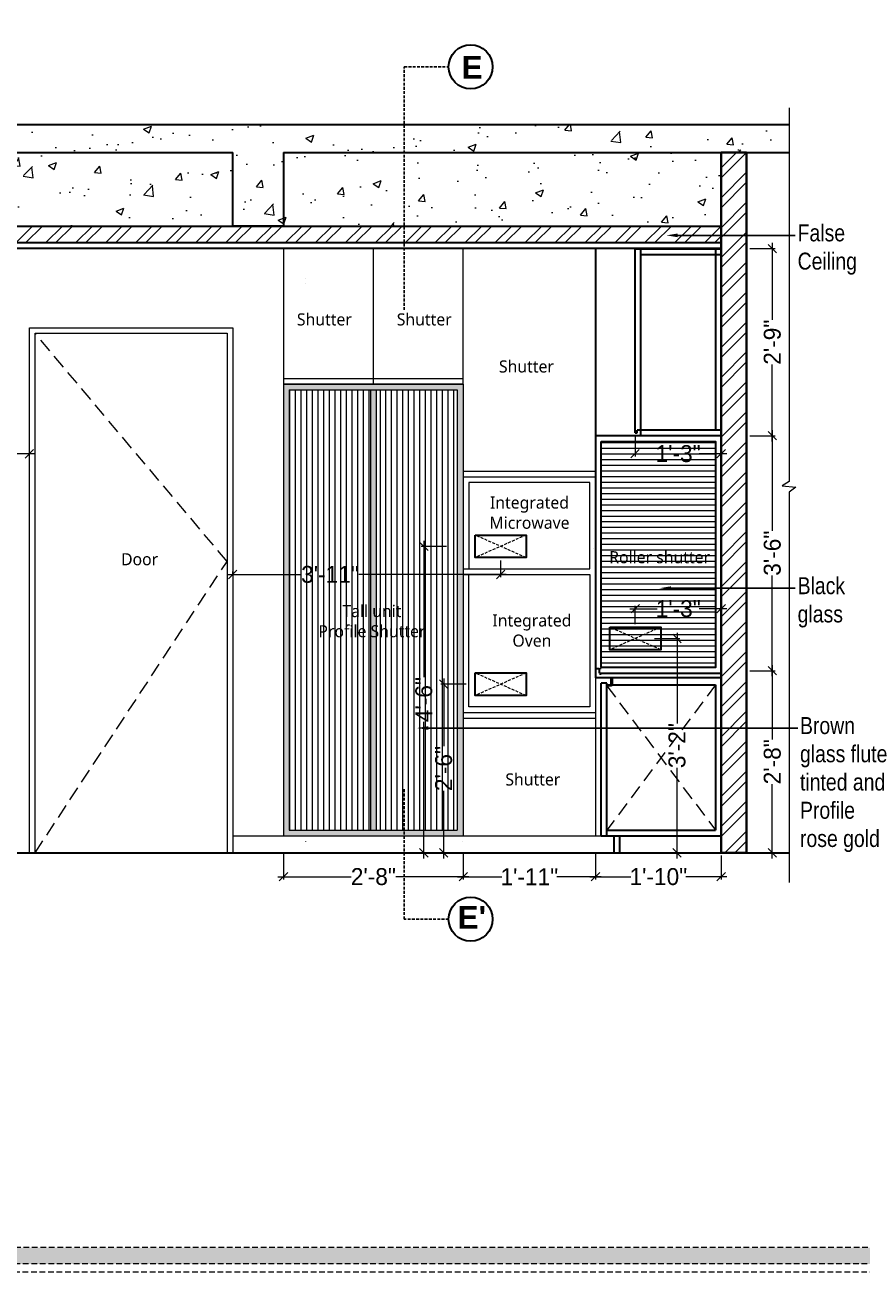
# Model space of a CAD drawing. Header units: millimetres. Extents: x 56222 to 3066687, y -650199 to -121287.
# Drawn here: x 140650.3 to 140798.6, y -185387.5 to -185166.6 of the extents above; entities that cross this region are included whole.
import ezdxf
from ezdxf import colors
from ezdxf.entities.mleader import LeaderData, LeaderLine
from ezdxf.math import Vec2, Vec3

# ---------------------------------------------------------------- set-up
doc = ezdxf.new("R2010")
doc.units = ezdxf.units.MM
doc.header["$MEASUREMENT"] = 0
doc.header["$PDMODE"] = 35
for name, pattern in [('00 . GROUND FLOOR$0$DASHED', [0.75, 0.5, -0.25]), ('DASHED', [0.75, 0.5, -0.25]), ('DASHED2', [0.375, 0.25, -0.125]), ('DASHEDX2', [1.5, 1, -0.5])]:
    doc.linetypes.add(name, pattern=pattern)
doc.layers.get('Defpoints').update_dxf_attribs({"color": 220})
doc.layers.add('AR HATCH-7', color=7, linetype='Continuous')
doc.layers.add('str coll', color=6, linetype='Continuous')
for name, color, linetype, lineweight in [('COLUMN', 1, 'Continuous', 30), ('DIM.', 250, 'Continuous', 13), ('Dimension', 10, 'DASHEDX2', 20), ('el', 7, 'Continuous', 20), ('ELEC-wires', 1, 'DASHED2', 13), ('ELEVATION', 250, 'Continuous', 9), ('FIRST FLOOR ( DW_RAIL )', 7, 'Continuous', 9), ('FURNITURE', 32, 'Continuous', 9), ('furniture dimensions', 1, 'DASHED', 0), ('FURNITURE-1', 252, 'Continuous', 13), ('Labelling', 1, 'Continuous', 25), ('SECTION ( SLAB PLine )', 104, 'Continuous', 30), ('Text', 7, 'Continuous', 15), ('wall', 7, 'Continuous', 30)]:
    doc.layers.add(name, color=color, linetype=linetype, lineweight=lineweight)
doc.layers.add('hatch', color=250, linetype='Continuous', lineweight=9, transparency=0.5)
doc.styles.add('century g', font='GOTHIC.TTF')
doc.styles.get("Standard").update_dxf_attribs({"font": 'arial.ttf', "height": 6})
doc.styles.add('style4', font='ARIALN.TTF')
doc.dimstyles.new('Archana', dxfattribs={"dimtxt": 2, "dimasz": 0.75, "dimexe": 0.5, "dimexo": 0.5, "dimgap": 0, "dimtad": 0, "dimzin": 0, "dimdsep": 46, "dimlunit": 4, "dimtxsty": 'century g', "dimblk": 'OBLIQUE', "dimcen": 0, "dimdle": 1, "dimclrd": 256, "dimclre": 256, "dimclrt": 256, "dimadec": 0, "dimazin": 0, "dimtfac": 1, "dimtofl": 0, "dimtmove": 1, "dimatfit": 3, "dimfxl": 1, "dimfxlon": 1, "dimtolj": 1, "dimtzin": 0, "dimlwd": -1, "dimlwe": -1, "dimarcsym": 0})
pattern_1 = [(90, (-115.7287, -1095.0226), (-1, 0), [])]
pattern_2 = [(50, (1711.175, -1092.216), (14.34520365, -1.2550427), [1.5, -16.5]), (355, (1711.175, -1092.216), (-2.7750267, 15.0438427), [1.2, -13.2]), (100.4514445, (1712.37, -1092.32), (11.5701769, 13.7887998), [1.2748038, -14.0228422]), (46.1842, (1711.175, -1088.216), (21.3448266, -3.3103856), [2.25, -24.75]), (96.635635, (1712.954, -1088.492), (18.693239, 19.482372), [1.9122068, -21.0342752]), (351.184164, (1711.175, -1088.216), (18.693239, 19.482372), [1.8, -19.8]), (21, (1713.175, -1089.216), (11.93814104, -8.0523778), [1.5, -16.5]), (326, (1713.175, -1089.216), (4.8663066, 14.5030009), [1.2, -13.2]), (71.451445, (1714.17, -1089.887), (16.8044475, 6.45062306), [1.2748038, -14.0228422]), (37.5, (1711.175, -1092.2157), (0.24319711, 6.65787708), [0, -13.04, 0, -13.4, 0, -13.25]), (7.5, (1711.175, -1092.216), (5.26139075, 7.88823424), [0, -7.64, 0, -12.74, 0, -5.05]), (327.5, (1706.715, -1092.2157), (10.67644872, -0.45109743), [0, -5, 0, -15.6, 0, -20.7]), (317.5, (1704.715, -1092.216), (11.6637234, 2.00209965), [0, -6.5, 0, -10.36, 0, -14.7])]

# ---------------------------------------------------------------- blocks, each defined once
blk = doc.blocks.new('_Oblique')
at = {"layer": 'wall', "color": 0, "lineweight": -2}
blk.add_line((-0.5, -0.5), (0.5, 0.5), dxfattribs=at)
blk = doc.blocks.new('*D317')
at = {"layer": 'Defpoints', "color": 0, "linetype": 'Continuous', "lineweight": 30, "transparency": 16777216}
for p in [(140696.13, -185310.26), (140727.95, -185310.26), (140727.95, -185317.5)]:
    blk.add_point(p, dxfattribs=at)
at = {"layer": 'furniture dimensions', "color": 5, "linetype": 'ByBlock', "transparency": 16777216}
blk.add_line((140696.13, -185313.5), (140696.13, -185318), dxfattribs=at)
at = {"layer": 'furniture dimensions', "color": 5, "linetype": 'Continuous', "transparency": 16777216}
for p, q in [((140727.95, -185313.5), (140727.95, -185318)), ((140695.13, -185317.5), (140708.08, -185317.5)), ((140728.95, -185317.5), (140716, -185317.5))]:
    blk.add_line(p, q, dxfattribs=at)
at = {"layer": 'furniture dimensions', "color": 5, "linetype": 'Continuous', "transparency": 16777216, "xscale": 1.5, "yscale": 1.5, "zscale": 1.5, "rotation": 180}
blk.add_blockref('_Oblique', (140696.13, -185317.5), dxfattribs=at)
at = {"layer": 'furniture dimensions', "color": 5, "linetype": 'Continuous', "transparency": 16777216, "xscale": 1.5, "yscale": 1.5, "zscale": 1.5}
blk.add_blockref('_Oblique', (140727.95, -185317.5), dxfattribs=at)
at = {"layer": 'furniture dimensions', "linetype": 'Continuous', "lineweight": 0, "transparency": 16777216, "insert": (140712.04, -185317.5), "char_height": 3, "attachment_point": 5, "style": 'century g'}
blk.add_mtext('\\A1;2\'-8"', dxfattribs=at)
blk = doc.blocks.new('*D318')
at = {"layer": 'Defpoints', "color": 0, "linetype": 'Continuous', "lineweight": 30, "transparency": 16777216}
for p in [(140727.95, -185310.26), (140751.38, -185310.26), (140751.38, -185317.5)]:
    blk.add_point(p, dxfattribs=at)
at = {"layer": 'furniture dimensions', "color": 5, "linetype": 'ByBlock', "transparency": 16777216}
blk.add_line((140727.95, -185313.5), (140727.95, -185318), dxfattribs=at)
at = {"layer": 'furniture dimensions', "color": 5, "linetype": 'Continuous', "transparency": 16777216}
for p, q in [((140751.38, -185313.5), (140751.38, -185318)), ((140726.95, -185317.5), (140734.79, -185317.5)), ((140752.38, -185317.5), (140744.54, -185317.5))]:
    blk.add_line(p, q, dxfattribs=at)
at = {"layer": 'furniture dimensions', "color": 5, "linetype": 'Continuous', "transparency": 16777216, "xscale": 1.5, "yscale": 1.5, "zscale": 1.5, "rotation": 180}
blk.add_blockref('_Oblique', (140727.95, -185317.5), dxfattribs=at)
at = {"layer": 'furniture dimensions', "color": 5, "linetype": 'Continuous', "transparency": 16777216, "xscale": 1.5, "yscale": 1.5, "zscale": 1.5}
blk.add_blockref('_Oblique', (140751.38, -185317.5), dxfattribs=at)
at = {"layer": 'furniture dimensions', "linetype": 'Continuous', "lineweight": 0, "transparency": 16777216, "insert": (140739.66, -185317.5), "char_height": 3, "attachment_point": 5, "style": 'century g'}
blk.add_mtext('\\A1;1\'-11"', dxfattribs=at)
blk = doc.blocks.new('*D319')
at = {"layer": 'Defpoints', "color": 0, "linetype": 'Continuous', "lineweight": 30, "transparency": 16777216}
for p in [(140751.38, -185310.26), (140773.63, -185313.26), (140751.38, -185317.5)]:
    blk.add_point(p, dxfattribs=at)
at = {"layer": 'furniture dimensions', "color": 5, "linetype": 'Continuous', "transparency": 16777216}
for p, q in [((140751.38, -185313.5), (140751.38, -185318)), ((140750.38, -185317.5), (140757.63, -185317.5)), ((140774.63, -185317.5), (140767.38, -185317.5))]:
    blk.add_line(p, q, dxfattribs=at)
at = {"layer": 'furniture dimensions', "color": 5, "linetype": 'ByBlock', "transparency": 16777216}
blk.add_line((140773.63, -185313.76), (140773.63, -185318), dxfattribs=at)
at = {"layer": 'furniture dimensions', "color": 5, "linetype": 'Continuous', "transparency": 16777216, "xscale": 1.5, "yscale": 1.5, "zscale": 1.5, "rotation": 180}
blk.add_blockref('_Oblique', (140751.38, -185317.5), dxfattribs=at)
at = {"layer": 'furniture dimensions', "color": 5, "linetype": 'Continuous', "transparency": 16777216, "xscale": 1.5, "yscale": 1.5, "zscale": 1.5}
blk.add_blockref('_Oblique', (140773.63, -185317.5), dxfattribs=at)
at = {"layer": 'furniture dimensions', "linetype": 'Continuous', "lineweight": 0, "transparency": 16777216, "insert": (140762.5, -185317.5), "char_height": 3, "attachment_point": 5, "style": 'century g'}
blk.add_mtext('\\A1;1\'-10"', dxfattribs=at)
blk = doc.blocks.new('*D320')
at = {"layer": 'Defpoints', "color": 0, "linetype": 'Continuous', "lineweight": 30, "transparency": 16777216}
for p in [(140752.1, -185281.01), (140782.68, -185281.01), (140771.27, -185313.26)]:
    blk.add_point(p, dxfattribs=at)
at = {"layer": 'furniture dimensions', "color": 5, "linetype": 'Continuous', "transparency": 16777216}
for p, q in [((140782.68, -185280.01), (140782.68, -185293.18)), ((140778.68, -185281.01), (140783.18, -185281.01)), ((140782.68, -185314.26), (140782.68, -185301.09))]:
    blk.add_line(p, q, dxfattribs=at)
at = {"layer": 'furniture dimensions', "color": 5, "linetype": 'ByBlock', "transparency": 16777216}
blk.add_line((140778.68, -185313.26), (140783.18, -185313.26), dxfattribs=at)
at = {"layer": 'furniture dimensions', "color": 5, "linetype": 'Continuous', "transparency": 16777216, "xscale": 1.5, "yscale": 1.5, "zscale": 1.5}
for p, rotation in [((140782.68, -185281.01), 90), ((140782.68, -185313.26), 270)]:
    blk.add_blockref('_Oblique', p, dxfattribs=dict(at, rotation=rotation))
at = {"layer": 'furniture dimensions', "linetype": 'Continuous', "lineweight": 0, "transparency": 16777216, "insert": (140782.68, -185297.14), "char_height": 3, "attachment_point": 5, "rotation": 90, "style": 'century g'}
blk.add_mtext('\\A1;2\'-8"', dxfattribs=at)
blk = doc.blocks.new('*D321')
at = {"layer": 'Defpoints', "color": 0, "linetype": 'Continuous', "lineweight": 30, "transparency": 16777216}
for p in [(140771.27, -185239.4), (140782.68, -185239.4), (140771.27, -185281.01)]:
    blk.add_point(p, dxfattribs=at)
at = {"layer": 'furniture dimensions', "color": 5, "linetype": 'Continuous', "transparency": 16777216}
for p, q in [((140778.68, -185239.4), (140783.18, -185239.4)), ((140782.68, -185238.4), (140782.68, -185256.26)), ((140782.68, -185282.01), (140782.68, -185264.15))]:
    blk.add_line(p, q, dxfattribs=at)
at = {"layer": 'furniture dimensions', "color": 5, "linetype": 'ByBlock', "transparency": 16777216}
blk.add_line((140778.68, -185281.01), (140783.18, -185281.01), dxfattribs=at)
at = {"layer": 'furniture dimensions', "color": 5, "linetype": 'Continuous', "transparency": 16777216, "xscale": 1.5, "yscale": 1.5, "zscale": 1.5}
for p, rotation in [((140782.68, -185239.4), 90), ((140782.68, -185281.01), 270)]:
    blk.add_blockref('_Oblique', p, dxfattribs=dict(at, rotation=rotation))
at = {"layer": 'furniture dimensions', "linetype": 'Continuous', "lineweight": 0, "transparency": 16777216, "insert": (140782.68, -185260.2), "char_height": 3, "attachment_point": 5, "rotation": 90, "style": 'century g'}
blk.add_mtext('\\A1;3\'-6"', dxfattribs=at)
blk = doc.blocks.new('*D322')
at = {"layer": 'Defpoints', "color": 0, "linetype": 'Continuous', "lineweight": 30, "transparency": 16777216}
for p in [(140771.27, -185206.26), (140782.68, -185206.26), (140771.27, -185239.4)]:
    blk.add_point(p, dxfattribs=at)
at = {"layer": 'furniture dimensions', "color": 5, "linetype": 'Continuous', "transparency": 16777216}
for p, q in [((140778.68, -185206.26), (140783.18, -185206.26)), ((140782.68, -185205.26), (140782.68, -185218.87)), ((140782.68, -185240.4), (140782.68, -185226.79))]:
    blk.add_line(p, q, dxfattribs=at)
at = {"layer": 'furniture dimensions', "color": 5, "linetype": 'ByBlock', "transparency": 16777216}
blk.add_line((140778.68, -185239.4), (140783.18, -185239.4), dxfattribs=at)
at = {"layer": 'furniture dimensions', "color": 5, "linetype": 'Continuous', "transparency": 16777216, "xscale": 1.5, "yscale": 1.5, "zscale": 1.5}
for p, rotation in [((140782.68, -185206.26), 90), ((140782.68, -185239.4), 270)]:
    blk.add_blockref('_Oblique', p, dxfattribs=dict(at, rotation=rotation))
at = {"layer": 'furniture dimensions', "linetype": 'Continuous', "lineweight": 0, "transparency": 16777216, "insert": (140782.68, -185222.83), "char_height": 3, "attachment_point": 5, "rotation": 90, "style": 'century g'}
blk.add_mtext('\\A1;2\'-9"', dxfattribs=at)
blk = doc.blocks.new('*D503')
at = {"layer": 'Defpoints', "color": 0, "linetype": 'Continuous', "lineweight": 30, "transparency": 16777216}
for p in [(140651.13, -185242.61), (140639.13, -185247.26, 0.13), (140651.13, -185247.26, 0.13)]:
    blk.add_point(p, dxfattribs=at)
at = {"layer": 'furniture dimensions', "color": 5, "linetype": 'ByBlock', "transparency": 16777216}
blk.add_line((140639.13, -185246.61), (140639.13, -185242.11), dxfattribs=at)
at = {"layer": 'furniture dimensions', "color": 5, "linetype": 'Continuous', "transparency": 16777216}
for p, q in [((140651.13, -185246.61), (140651.13, -185242.11)), ((140638.13, -185242.61), (140643.99, -185242.61)), ((140652.13, -185242.61), (140646.27, -185242.61))]:
    blk.add_line(p, q, dxfattribs=at)
at = {"layer": 'furniture dimensions', "color": 5, "linetype": 'Continuous', "transparency": 16777216, "xscale": 1.5, "yscale": 1.5, "zscale": 1.5, "rotation": 180}
blk.add_blockref('_Oblique', (140639.13, -185242.61), dxfattribs=at)
at = {"layer": 'furniture dimensions', "color": 5, "linetype": 'Continuous', "transparency": 16777216, "xscale": 1.5, "yscale": 1.5, "zscale": 1.5}
blk.add_blockref('_Oblique', (140651.13, -185242.61), dxfattribs=at)
at = {"layer": 'furniture dimensions', "linetype": 'Continuous', "lineweight": 0, "transparency": 16777216, "insert": (140645.13, -185242.61), "char_height": 3, "attachment_point": 5, "style": 'century g'}
blk.add_mtext("\\A1;1'", dxfattribs=at)
blk = doc.blocks.new('6616')
at = {"color": 242, "linetype": 'DASHED', "true_color": 0xcd2027}
for p, q in [((386784.79, -36915.77), (386775.78, -36911.78)), ((386784.79, -36911.78), (386775.78, -36915.77))]:
    blk.add_line(p, q, dxfattribs=at)
at = {"layer": 'ELEC-wires', "color": 5, "linetype": 'ByBlock', "lineweight": 30, "ltscale": 4}
blk.add_lwpolyline([(386775.78, -36911.78), (386784.79, -36911.78), (386784.79, -36915.77), (386775.78, -36915.77)], close=True, dxfattribs=at)
blk = doc.blocks.new('*D509')
at = {"layer": 'Defpoints', "color": 0, "linetype": 'Continuous', "lineweight": 30, "transparency": 16777216}
for p in [(140730.06, -185283.41), (140724.49, -185313.26), (140730.06, -185313.26, 0.13)]:
    blk.add_point(p, dxfattribs=at)
at = {"layer": 'furniture dimensions', "color": 5, "linetype": 'ByBlock', "transparency": 16777216}
blk.add_line((140728.49, -185283.41), (140723.99, -185283.41), dxfattribs=at)
at = {"layer": 'furniture dimensions', "color": 5, "linetype": 'Continuous', "transparency": 16777216}
for p, q in [((140724.49, -185282.41), (140724.49, -185294.38)), ((140724.49, -185314.26), (140724.49, -185302.29)), ((140728.49, -185313.26), (140723.99, -185313.26))]:
    blk.add_line(p, q, dxfattribs=at)
at = {"layer": 'furniture dimensions', "color": 5, "linetype": 'Continuous', "transparency": 16777216, "xscale": 1.5, "yscale": 1.5, "zscale": 1.5}
for p, rotation in [((140724.49, -185283.41), 90), ((140724.49, -185313.26), 270)]:
    blk.add_blockref('_Oblique', p, dxfattribs=dict(at, rotation=rotation))
at = {"layer": 'furniture dimensions', "linetype": 'Continuous', "lineweight": 0, "transparency": 16777216, "insert": (140724.49, -185298.34), "char_height": 3, "attachment_point": 5, "rotation": 90, "style": 'century g'}
blk.add_mtext('\\A1;2\'-6"', dxfattribs=at)
blk = doc.blocks.new('*D510')
at = {"layer": 'Defpoints', "color": 0, "linetype": 'Continuous', "lineweight": 30, "transparency": 16777216}
for p in [(140730.06, -185258.99), (140720.98, -185313.26), (140730.06, -185313.26, 0.13)]:
    blk.add_point(p, dxfattribs=at)
at = {"layer": 'furniture dimensions', "color": 5, "linetype": 'Continuous', "transparency": 16777216}
for p, q in [((140720.98, -185257.99), (140720.98, -185282.16)), ((140720.98, -185314.26), (140720.98, -185290.09)), ((140724.98, -185313.26), (140720.48, -185313.26))]:
    blk.add_line(p, q, dxfattribs=at)
at = {"layer": 'furniture dimensions', "color": 5, "linetype": 'ByBlock', "transparency": 16777216}
blk.add_line((140724.98, -185258.99), (140720.48, -185258.99), dxfattribs=at)
at = {"layer": 'furniture dimensions', "color": 5, "linetype": 'Continuous', "transparency": 16777216, "xscale": 1.5, "yscale": 1.5, "zscale": 1.5}
for p, rotation in [((140720.98, -185258.99), 90), ((140720.98, -185313.26), 270)]:
    blk.add_blockref('_Oblique', p, dxfattribs=dict(at, rotation=rotation))
at = {"layer": 'furniture dimensions', "linetype": 'Continuous', "lineweight": 0, "transparency": 16777216, "insert": (140720.98, -185286.13), "char_height": 3, "attachment_point": 5, "rotation": 90, "style": 'century g'}
blk.add_mtext('\\A1;4\'-6"', dxfattribs=at)
blk = doc.blocks.new('*D511')
at = {"layer": 'Defpoints', "color": 0, "linetype": 'Continuous', "lineweight": 30, "transparency": 16777216}
for p in [(140734.57, -185260.98), (140687.13, -185263.97), (140687.13, -185264.17, 0.13)]:
    blk.add_point(p, dxfattribs=at)
at = {"layer": 'furniture dimensions', "color": 5, "linetype": 'ByBlock', "transparency": 16777216}
blk.add_line((140734.57, -185261.48), (140734.57, -185264.47), dxfattribs=at)
at = {"layer": 'furniture dimensions', "color": 5, "linetype": 'Continuous', "transparency": 16777216}
for p, q in [((140686.13, -185263.97), (140699.25, -185263.97)), ((140687.13, -185263.96), (140687.13, -185263.47)), ((140735.57, -185263.97), (140709.46, -185263.97))]:
    blk.add_line(p, q, dxfattribs=at)
at = {"layer": 'furniture dimensions', "color": 5, "linetype": 'Continuous', "transparency": 16777216, "xscale": 1.5, "yscale": 1.5, "zscale": 1.5, "rotation": 180}
blk.add_blockref('_Oblique', (140687.13, -185263.97), dxfattribs=at)
at = {"layer": 'furniture dimensions', "color": 5, "linetype": 'Continuous', "transparency": 16777216, "xscale": 1.5, "yscale": 1.5, "zscale": 1.5}
blk.add_blockref('_Oblique', (140734.57, -185263.97), dxfattribs=at)
at = {"layer": 'furniture dimensions', "linetype": 'Continuous', "lineweight": 0, "transparency": 16777216, "insert": (140704.36, -185263.97), "char_height": 3, "attachment_point": 5, "style": 'century g'}
blk.add_mtext('\\A1;3\'-11"', dxfattribs=at)
blk = doc.blocks.new('*D541')
at = {"layer": 'Defpoints', "color": 0, "linetype": 'Continuous', "lineweight": 30, "transparency": 16777216}
for p in [(140758.38, -185238.9, 0.13), (140773.63, -185238.4, 0.13), (140773.63, -185242.58)]:
    blk.add_point(p, dxfattribs=at)
at = {"layer": 'furniture dimensions', "color": 5, "linetype": 'ByBlock', "transparency": 16777216}
blk.add_line((140758.38, -185239.4), (140758.38, -185243.08), dxfattribs=at)
at = {"layer": 'furniture dimensions', "color": 5, "linetype": 'Continuous', "transparency": 16777216}
for p, q in [((140773.63, -185238.9), (140773.63, -185243.08)), ((140757.38, -185242.58), (140762.28, -185242.58)), ((140774.63, -185242.58), (140769.72, -185242.58))]:
    blk.add_line(p, q, dxfattribs=at)
at = {"layer": 'furniture dimensions', "color": 5, "linetype": 'Continuous', "transparency": 16777216, "xscale": 1.5, "yscale": 1.5, "zscale": 1.5, "rotation": 180}
blk.add_blockref('_Oblique', (140758.38, -185242.58), dxfattribs=at)
at = {"layer": 'furniture dimensions', "color": 5, "linetype": 'Continuous', "transparency": 16777216, "xscale": 1.5, "yscale": 1.5, "zscale": 1.5}
blk.add_blockref('_Oblique', (140773.63, -185242.58), dxfattribs=at)
at = {"layer": 'furniture dimensions', "linetype": 'Continuous', "lineweight": 0, "transparency": 16777216, "insert": (140766, -185242.58), "char_height": 3, "attachment_point": 5, "style": 'century g'}
blk.add_mtext('\\A1;1\'-3"', dxfattribs=at)
blk = doc.blocks.new('*D543')
at = {"layer": 'Defpoints', "color": 0, "linetype": 'Continuous', "lineweight": 30, "transparency": 16777216}
for p in [(140758.42, -185275.3), (140758.42, -185313.26, 0.13), (140765.81, -185313.26)]:
    blk.add_point(p, dxfattribs=at)
at = {"layer": 'furniture dimensions', "color": 5, "linetype": 'ByBlock', "transparency": 16777216}
blk.add_line((140761.81, -185275.3), (140766.31, -185275.3), dxfattribs=at)
at = {"layer": 'furniture dimensions', "color": 5, "linetype": 'Continuous', "transparency": 16777216}
for p, q in [((140765.81, -185274.3), (140765.81, -185290.34)), ((140765.81, -185314.26), (140765.81, -185298.22)), ((140761.81, -185313.26), (140766.31, -185313.26))]:
    blk.add_line(p, q, dxfattribs=at)
at = {"layer": 'furniture dimensions', "color": 5, "linetype": 'Continuous', "transparency": 16777216, "xscale": 1.5, "yscale": 1.5, "zscale": 1.5}
for p, rotation in [((140765.81, -185275.3), 90), ((140765.81, -185313.26), 270)]:
    blk.add_blockref('_Oblique', p, dxfattribs=dict(at, rotation=rotation))
at = {"layer": 'furniture dimensions', "linetype": 'Continuous', "lineweight": 0, "transparency": 16777216, "insert": (140765.81, -185294.28), "char_height": 3, "attachment_point": 5, "rotation": 90, "style": 'century g'}
blk.add_mtext('\\A1;3\'-2"', dxfattribs=at)
blk = doc.blocks.new('*D544')
at = {"layer": 'Defpoints', "color": 0, "linetype": 'Continuous', "lineweight": 30, "transparency": 16777216}
for p in [(140773.63, -185270.04), (140758.42, -185273.3), (140773.63, -185273.3, 0.13)]:
    blk.add_point(p, dxfattribs=at)
at = {"layer": 'furniture dimensions', "color": 5, "linetype": 'Continuous', "transparency": 16777216}
for p, q in [((140757.42, -185270.04), (140762.3, -185270.04)), ((140774.63, -185270.04), (140769.74, -185270.04)), ((140773.63, -185272.8), (140773.63, -185269.54))]:
    blk.add_line(p, q, dxfattribs=at)
at = {"layer": 'furniture dimensions', "color": 5, "linetype": 'ByBlock', "transparency": 16777216}
blk.add_line((140758.42, -185272.8), (140758.42, -185269.54), dxfattribs=at)
at = {"layer": 'furniture dimensions', "color": 5, "linetype": 'Continuous', "transparency": 16777216, "xscale": 1.5, "yscale": 1.5, "zscale": 1.5, "rotation": 180}
blk.add_blockref('_Oblique', (140758.42, -185270.04), dxfattribs=at)
at = {"layer": 'furniture dimensions', "color": 5, "linetype": 'Continuous', "transparency": 16777216, "xscale": 1.5, "yscale": 1.5, "zscale": 1.5}
blk.add_blockref('_Oblique', (140773.63, -185270.04), dxfattribs=at)
at = {"layer": 'furniture dimensions', "linetype": 'Continuous', "lineweight": 0, "transparency": 16777216, "insert": (140766.02, -185270.04), "char_height": 3, "attachment_point": 5, "style": 'century g'}
blk.add_mtext('\\A1;1\'-3"', dxfattribs=at)

msp = doc.modelspace()

# ---------------------------------------------------------------- hatches: boundary and pattern name
at = {"lineweight": 30}
h = msp.add_hatch(color=7, dxfattribs=at)
h.dxf.hatch_style = 1
h.paths.add_polyline_path([(140712.51, -185231.26), (140711.51, -185231.26), (140711.51, -185309.26), (140712.51, -185309.26)], flags=0)
h.paths.add_polyline_path([(140727.95, -185230.26), (140696.13, -185230.26), (140696.13, -185310.26), (140727.95, -185310.26)])
h.paths.add_polyline_path([(140697.13, -185309.26), (140697.13, -185231.26), (140726.9, -185231.26), (140726.9, -185309.26)], flags=16)
h.paths.add_polyline_path([(140712.51, -185309.26), (140711.51, -185309.26), (140711.51, -185231.26), (140712.51, -185231.26)], flags=16)
at = {"layer": 'AR HATCH-7', "lineweight": 18, "true_color": 0x939598, "transparency": 33554687}
h = msp.add_hatch(dxfattribs=at)
h.set_pattern_fill('ANSI32', color=252, scale=10)
h.set_pattern_definition([(45, (-115.7287, -1095.0226), (-2.65165043, 2.65165043), []), (45, (-113.961, -1095.0226), (-2.65165043, 2.65165043), [])])
h.paths.add_polyline_path([(140778.13, -185200.91), (140773.63, -185200.91), (140773.63, -185236.3), (140778.13, -185236.3)])
h.paths.add_polyline_path([(140778.13, -185189.26), (140773.63, -185189.26), (140773.63, -185200.91), (140778.13, -185200.91)])
h.paths.add_polyline_path([(140778.13, -185236.3), (140773.63, -185236.3), (140773.63, -185239.4), (140773.63, -185239.4), (140773.63, -185303.9), (140778.13, -185303.9)])
h.paths.add_polyline_path([(140778.13, -185303.9), (140773.63, -185303.9), (140773.63, -185313.26), (140778.13, -185313.26)])
at = {"layer": 'Dimension', "true_color": 0xd39e00}
h = msp.add_hatch(color=42, dxfattribs=at)
h.paths.add_polyline_path([(140509.9, -185095.66), (140509.9, -185386.07), (140922.49, -185386.07), (140922.49, -185095.66)])
h.paths.add_polyline_path([(140512.79, -185098.56), (140919.59, -185098.56), (140919.59, -185383.18), (140512.79, -185383.18)], flags=16)
at = {"layer": 'FURNITURE', "lineweight": 0, "transparency": 33554600}
h = msp.add_hatch(dxfattribs=at)
h.set_pattern_fill('ANSI31', color=9, scale=8, angle=45)
h.set_pattern_definition(pattern_1)
h.paths.add_polyline_path([(140711.51, -185231.26), (140697.13, -185231.26), (140697.13, -185309.26), (140711.51, -185309.26)])
h.paths.add_polyline_path([(140711.51, -185207.26), (140711.51, -185207.26), (140711.51, -185309.26), (140711.51, -185309.26)])
h = msp.add_hatch(dxfattribs=at)
h.set_pattern_fill('ANSI31', color=9, scale=8, angle=45)
h.set_pattern_definition(pattern_1)
h.paths.add_polyline_path([(140726.9, -185231.26), (140712.51, -185231.26), (140712.51, -185309.26), (140726.9, -185309.26)])
h = msp.add_hatch(dxfattribs=at)
h.set_pattern_fill('ANSI31', color=9, scale=8, angle=135)
h.set_pattern_definition([(180, (2360.6825, -1881.6161), (-1e-16, -1), [])])
h.paths.add_polyline_path([(140772.63, -185240.37), (140752.35, -185240.42), (140752.35, -185282.01), (140752.1, -185282.01), (140752.1, -185281.26), (140752.1, -185281.26), (140752.1, -185280.01), (140772.63, -185280.01)])
at = {"layer": 'FURNITURE-1', "lineweight": 18, "true_color": 0xc7c8ca}
h = msp.add_hatch(dxfattribs=at)
h.set_pattern_fill('AR-CONC', color=9, scale=2)
h.set_pattern_definition(pattern_2)
h.paths.add_polyline_path([(140785.66, -185184.26), (140527.75, -185184.26), (140527.75, -185189.26), (140773.63, -185189.26), (140778.13, -185189.26), (140785.66, -185189.26)])
h = msp.add_hatch(dxfattribs=at)
h.set_pattern_fill('AR-CONC', color=9, scale=2)
h.set_pattern_definition(pattern_2)
h.paths.add_polyline_path([(140773.63, -185189.26), (140696.13, -185189.26), (140541.63, -185189.26), (140541.63, -185202.26), (140773.63, -185202.26)])
at = {"layer": 'FURNITURE-1', "lineweight": 18, "transparency": 33554572}
h = msp.add_hatch(dxfattribs=at)
h.set_pattern_fill('ANSI32', color=6, scale=10)
h.set_pattern_definition([(45, (1711.175, -1092.2157), (-2.65165043, 2.65165043), []), (45, (1712.943, -1092.2157), (-2.65165043, 2.65165043), [])])
h.paths.add_polyline_path([(140773.63, -185202.26), (140696.13, -185202.26), (140696.13, -185202.29), (140687.13, -185202.29), (140541.63, -185202.26), (140541.63, -185205.26), (140773.63, -185205.26)])

# ---------------------------------------------------------------- linework, layer by layer
at = {"layer": 'COLUMN', "elevation": 0.13}
msp.add_lwpolyline([(140696.13, -185189.26), (140696.13, -185202.29), (140687.13, -185202.29), (140687.13, -185189.26)], dxfattribs=at)
at = {"layer": 'Dimension', "color": 42, "true_color": 0xd39e00, "elevation": 0.26}
for points in [[(140508.45, -185094.21), (140923.94, -185094.21), (140923.94, -185387.52), (140508.45, -185387.52)], [(140509.9, -185095.66), (140922.49, -185095.66), (140922.49, -185386.07), (140509.9, -185386.07)], [(140512.79, -185098.56), (140919.59, -185098.56), (140919.59, -185383.18), (140512.79, -185383.18)]]:
    msp.add_lwpolyline(points, close=True, dxfattribs=at)
at = {"layer": 'el', "lineweight": 0}
msp.add_line((140687.13, -185310.26, 0.13), (140773.63, -185310.26, 0.13), dxfattribs=at)
at = {"layer": 'ELEVATION', "lineweight": 0, "elevation": 0.13}
for points in [[(140651.13, -185220.26), (140687.13, -185220.26), (140687.13, -185313.26), (140651.13, -185313.26)], [(140652.13, -185221.26), (140686.13, -185221.26), (140686.13, -185313.26), (140652.13, -185313.26)]]:
    msp.add_lwpolyline(points, close=True, dxfattribs=at)
at = {"layer": 'FIRST FLOOR ( DW_RAIL )', "lineweight": 0}
for p, q in [((140753.38, -185310.27, 0.13), (140752.38, -185310.26, 0.13)), ((140755.63, -185310.26, 0.13), (140755.63, -185313.26, 0.13))]:
    msp.add_line(p, q, dxfattribs=at)
at = {"layer": 'FURNITURE', "lineweight": 0}
for p, q in [((140712.04, -185230.26, 0.13), (140712.04, -185206.26, 0.13)), ((140727.95, -185230.26, 0.13), (140727.95, -185206.27, 0.13)), ((140700, -185211.5, 0.13), (140700, -185211.5, 0.13)), ((140700, -185212.5, 0.13), (140700, -185212.5, 0.13)), ((140696.13, -185229.26, 0.13), (140727.95, -185229.26, 0.13)), ((140696.13, -185230.26, 0.13), (140696.13, -185310.26, 0.13)), ((140696.13, -185230.26, 0.13), (140727.95, -185230.26, 0.13)), ((140727.95, -185230.26, 0.13), (140696.13, -185230.26, 0.13)), ((140697.13, -185231.26, 0.13), (140697.13, -185309.26, 0.13)), ((140697.13, -185231.26, 0.13), (140726.9, -185231.26, 0.13)), ((140711.51, -185231.26, 0.13), (140711.51, -185309.26, 0.13)), ((140712.51, -185231.26, 0.13), (140712.51, -185309.26, 0.13)), ((140726.9, -185231.26, 0.13), (140726.9, -185309.26, 0.13)), ((140727.95, -185230.26, 0.13), (140727.95, -185310.26, 0.13)), ((140727.95, -185230.26, 0.13), (140727.95, -185310.26, 0.13)), ((140758.38, -185231.26, 0.13), (140758.38, -185231.26, 0.13)), ((140727.95, -185245.69, 0.13), (140751.38, -185245.69, 0.13)), ((140727.95, -185246.69, 0.13), (140751.38, -185246.69, 0.13)), ((140750.35, -185247.7, 0.13), (140728.95, -185247.7, 0.13)), ((140728.95, -185247.7, 0.13), (140728.95, -185262.97, 0.13)), ((140750.35, -185262.97, 0.13), (140750.35, -185247.7, 0.13)), ((140751.1, -185259.39, 0.13), (140751.1, -185259.39, 0.13)), ((140727.95, -185262.97, 0.13), (140750.35, -185262.97, 0.13)), ((140727.95, -185263.97, 0.13), (140750.1, -185263.97, 0.13)), ((140751.38, -185281.46, 0.13), (140751.38, -185281.46, 0.13)), ((140751.38, -185282.21, 0.13), (140751.38, -185310.26, 0.13)), ((140752.1, -185281.46, 0.13), (140773.63, -185281.46, 0.13)), ((140754.33, -185283.51, 0.13), (140772.63, -185283.5, 0.13)), ((140727.9, -185285.05, 0.13), (140727.9, -185285.05, 0.13)), ((140727.95, -185288.4, 0.13), (140751.38, -185288.4, 0.13)), ((140727.95, -185289.4, 0.13), (140751.38, -185289.4, 0.13)), ((140697.13, -185309.26, 0.13), (140726.9, -185309.26, 0.13)), ((140700, -185310.18, 0.13), (140700, -185310.18, 0.13)), ((140700, -185310.26, 0.13), (140727.95, -185310.26, 0.13)), ((140700.05, -185310.26, 0.13), (140773.63, -185310.26, 0.13)), ((140727.9, -185310.18, 0.13), (140727.9, -185310.18, 0.13)), ((140700, -185311.18, 0.13), (140700, -185311.26, 0.13)), ((140700, -185311.18, 0.13), (140700, -185311.18, 0.13)), ((140727.9, -185311.18, 0.13), (140727.9, -185311.18, 0.13))]:
    msp.add_line(p, q, dxfattribs=at)
at = {"layer": 'FURNITURE', "lineweight": 30}
for p, q in [((140751.38, -185206.26, 0.13), (140751.38, -185281.46, 0.13)), ((140758.38, -185206.27, 0.13), (140773.63, -185206.27, 0.13)), ((140758.38, -185238.9, 0.13), (140758.38, -185206.27, 0.13)), ((140759.38, -185239.39, 0.13), (140759.38, -185206.27, 0.13)), ((140772.63, -185206.27, 0.13), (140772.63, -185238.4, 0.13)), ((140773.63, -185206.27, 0.13), (140773.63, -185239.4, 0.13)), ((140773.63, -185206.27, 0.13), (140773.63, -185239.4, 0.13)), ((140759.38, -185207.27, 0.13), (140773.63, -185207.27, 0.13)), ((140773.63, -185239.4, 0.13), (140751.38, -185239.4, 0.13)), ((140758.38, -185238.9, 0.13), (140758.76, -185238.9, 0.13)), ((140759.38, -185238.4, 0.13), (140758.76, -185238.4, 0.13)), ((140758.76, -185238.9, 0.13), (140758.76, -185238.4, 0.13)), ((140773.63, -185238.4, 0.13), (140759.38, -185238.4, 0.13)), ((140754.33, -185283.51, 0.13), (140772.63, -185283.5, 0.13))]:
    msp.add_line(p, q, dxfattribs=at)
at = {"layer": 'FURNITURE', "lineweight": 30, "ltscale": 0.4}
for p, q in [((140751.38, -185280.81, 0.13), (140751.38, -185282.21, 0.13)), ((140751.38, -185282.21, 0.13), (140773.63, -185282.21, 0.13)), ((140752, -185280.71, 0.13), (140751.48, -185280.71, 0.13)), ((140752.1, -185281.46, 0.13), (140773.63, -185281.45, 0.13)), ((140773.63, -185282.21, 0.13), (140773.63, -185310.27, 0.13)), ((140752.38, -185310.26, 0.13), (140752.38, -185283.21, 0.13)), ((140753.38, -185283.21, 0.13), (140752.38, -185283.21, 0.13)), ((140753.38, -185310.26, 0.13), (140753.38, -185283.21, 0.13)), ((140772.63, -185283.5, 0.13), (140772.63, -185309.27, 0.13)), ((140752.38, -185310.27, 0.13), (140773.63, -185310.27, 0.13)), ((140753.38, -185309.27, 0.13), (140772.63, -185309.27, 0.13)), ((140754.63, -185310.26, 0.13), (140754.63, -185313.26, 0.13)), ((140755.63, -185310.26, 0.13), (140755.63, -185313.26, 0.13)), ((140772.63, -185310.26, 0.13), (140773.63, -185310.26, 0.13)), ((140772.63, -185310.26, 0.13), (140772.63, -185310.27, 0.13))]:
    msp.add_line(p, q, dxfattribs=at)
at = {"layer": 'FURNITURE', "lineweight": 0, "elevation": 0.13}
msp.add_lwpolyline([(140751.38, -185239.39), (140751.38, -185206.26), (140696.13, -185206.26), (140696.13, -185230.26), (140727.95, -185230.26)], dxfattribs=at)
at = {"layer": 'FURNITURE', "lineweight": 30, "elevation": 0.13}
msp.add_lwpolyline([(140752.35, -185240.4), (140772.63, -185240.4), (140772.63, -185280.45), (140752.35, -185280.46), (140752.35, -185240.4)], dxfattribs=at)
at = {"layer": 'FURNITURE', "lineweight": 0, "elevation": 0.13}
msp.add_lwpolyline([(140750.35, -185287.4), (140728.95, -185287.4), (140728.95, -185263.97), (140750.35, -185263.97)], close=True, dxfattribs=at)
at = {"layer": 'FURNITURE', "lineweight": 30, "ltscale": 0.4, "elevation": 0.13}
msp.add_lwpolyline([(140752.1, -185281.46), (140752.1, -185280.81, 0.414214), (140752, -185280.71), (140751.48, -185280.71, 0.414214), (140751.38, -185280.81), (140751.38, -185282.21), (140752.1, -185282.21)], format="xyb", dxfattribs=at)
msp.add_lwpolyline([(140753.38, -185283.51), (140753.93, -185283.51, 0.414214), (140754.13, -185283.31), (140754.13, -185282.21), (140754.33, -185282.21), (140754.33, -185283.51, -0.414214), (140754.13, -185283.71), (140753.38, -185283.71)], format="xyb", close=True, dxfattribs=at)
at = {"layer": 'furniture dimensions', "lineweight": 0}
msp.add_line((140731.08, -185310.26, 0.13), (140748.58, -185310.26, 0.13), dxfattribs=at)
at = {"layer": 'FURNITURE-1', "color": 252, "linetype": '00 . GROUND FLOOR$0$DASHED', "lineweight": 25, "true_color": 0x939598, "elevation": 0.13}
for points in [[(140717.52, -185217.12), (140717.52, -185174.05), (140725.37, -185174.05)], [(140725.37, -185325.02), (140717.52, -185325.02), (140717.52, -185301.93)]]:
    msp.add_lwpolyline(points, dxfattribs=at)
at = {"layer": 'FURNITURE-1', "color": 1, "linetype": 'ByBlock', "lineweight": 30}
for centre in [(140729.26, -185174.05, 0.13), (140729.26, -185325.02, 0.13)]:
    msp.add_circle(centre, 3.9, dxfattribs=at)
at = {"layer": 'hatch', "lineweight": 35, "transparency": 33554687, "elevation": 0.13}
msp.add_lwpolyline([(140773.63, -185189.26), (140778.13, -185189.26), (140778.13, -185313.26), (140773.63, -185313.26)], close=True, dxfattribs=at)
at = {"layer": 'Labelling', "color": 9, "linetype": 'DASHED2', "lineweight": 0, "ltscale": 10, "true_color": 0xc7c8ca}
for p, q in [((140686.13, -185261.66, 0.13), (140652.13, -185221.26, 0.13)), ((140652.13, -185313.26, 0.13), (140686.13, -185261.66, 0.13))]:
    msp.add_line(p, q, dxfattribs=at)
at = {"layer": 'Labelling', "color": 251, "linetype": 'DASHED2', "lineweight": 0, "ltscale": 10, "true_color": 0x636466}
for p, q in [((140772.63, -185283.5, 0.13), (140753.38, -185309.27, 0.13)), ((140753.38, -185283.71, 0.13), (140772.63, -185309.27, 0.13))]:
    msp.add_line(p, q, dxfattribs=at)
at = {"layer": 'SECTION ( SLAB PLine )', "color": 1}
for p, q in [((140527.75, -185184.26, 0.13), (140785.66, -185184.26, 0.13)), ((140527.75, -185189.26, 0.13), (140687.13, -185189.26, 0.13)), ((140696.13, -185189.26, 0.13), (140773.63, -185189.26, 0.13)), ((140696.13, -185189.26, 0.13), (140785.66, -185189.26, 0.13)), ((140541.63, -185202.26, 0.13), (140773.63, -185202.26, 0.13)), ((140527.75, -185313.26, 0.13), (140785.66, -185313.26, 0.13))]:
    msp.add_line(p, q, dxfattribs=at)
at = {"layer": 'SECTION ( SLAB PLine )', "color": 1, "elevation": 0.13}
msp.add_lwpolyline([(140696.13, -185202.26), (140696.13, -185202.29), (140687.13, -185202.29), (140687.13, -185202.26)], dxfattribs=at)
at = {"layer": 'str coll', "lineweight": 30}
for p, q in [((140773.63, -185205.26, 0.13), (140541.63, -185205.26, 0.13)), ((140773.63, -185206.26, 0.13), (140541.63, -185206.26, 0.13))]:
    msp.add_line(p, q, dxfattribs=at)
at = {"layer": 'Text', "color": 251, "linetype": 'Continuous', "lineweight": 0, "true_color": 0x636466, "elevation": 0.13}
msp.add_lwpolyline([(140785.66, -185181.32), (140785.66, -185247.5), (140784.4, -185248.28), (140786.83, -185248.53), (140785.66, -185249.37), (140785.66, -185318.5)], dxfattribs=at)

# ---------------------------------------------------------------- block references
at = {"layer": 'el', "color": 1, "transparency": 33554687}
for p in [(-246045.72, -148345.21), (-246021.87, -148361.52), (-246045.72, -148369.64)]:
    msp.add_blockref('6616', p, dxfattribs=at)

# ---------------------------------------------------------------- texts
at = {"layer": 'DIM.', "color": 1, "char_height": 4, "attachment_point": 3}
for s, insert in [('{\\fArial|b1|i0|c0|p34;E}', (140731.39, -185172.13, 0.13)), ("{\\fArial|b1|i0|c0|p34;E'}", (140732, -185322.68, 0.13))]:
    msp.add_mtext_dynamic_manual_height_columns(s, width=81.8757, gutter_width=1.13, heights=[0], dxfattribs=dict(at, insert=insert))
at = {"layer": 'Text', "ltscale": 20, "char_height": 2.1436, "attachment_point": 1}
for s, insert, width in [('{\\fMalgun Gothic|b0|i0|c0|p34;\\C1;Shutter}', (140698.5, -185217.72, 0.13), 39.2778), ('{\\fMalgun Gothic|b0|i0|c0|p34;\\C1;Shutter}', (140716.18, -185217.72, 0.13), 39.2778), ('{\\fMalgun Gothic|b0|i0|c0|p34;\\C1;\\PShutter}', (140734.28, -185222.48, 0.13), 39.2778), ('\\pxqc;{\\fMalgun Gothic|b0|i0|c0|p34;\\C1;Integrated\\PMicrowave}', (140731.88, -185250.16, 0.13), 15.5921), ('{\\fMalgun Gothic|b0|i0|c0|p34;\\C1;Door}', (140667.36, -185260.2, 0.13), 39.2778), ('\\pxqc;{\\fMalgun Gothic|b0|i0|c0|p34;\\C1;Roller shutter}', (140753.18, -185259.84, 0.13), 19.1028), ('\\pxqc;{\\fMalgun Gothic|b0|i0|c0|p34;\\C1;Tall unit\\PProfile Shutter}', (140691.62, -185269.38, 0.13), 40.3291), ('\\pxqc;{\\fMalgun Gothic|b0|i0|c0|p34;\\C1;Integrated\\POven}', (140730.56, -185271.04, 0.13), 19.1028), ('{\\fMalgun Gothic|b0|i0|c0|p34;\\C1;Shutter}', (140735.41, -185299.2, 0.13), 39.2778)]:
    msp.add_mtext(s, dxfattribs=dict(at, insert=insert, width=width))

# ---------------------------------------------------------------- dimensions: what is measured, and where the dimension line sits
at = {"layer": 'furniture dimensions', "color": 5, "linetype": 'Continuous', "lineweight": 0}
for base, p1, p2, picture, middle in [((140782.68, -185206.26, 0.13), (140771.27, -185239.4, 0.13), (140771.27, -185206.26, 0.13), '*D322', (140782.68, -185222.83, 0.13)), ((140782.68, -185239.4, 0.13), (140771.27, -185281.01, 0.13), (140771.27, -185239.4, 0.13), '*D321', (140782.68, -185260.2, 0.13)), ((140720.98, -185313.26), (140730.06, -185258.99), (140730.06, -185313.26, 0.13), '*D510', (140720.98, -185286.13)), ((140765.81, -185313.26), (140758.42, -185275.3), (140758.42, -185313.26, 0.13), '*D543', (140765.81, -185294.28)), ((140782.68, -185281.01, 0.13), (140771.27, -185313.26, 0.13), (140752.1, -185281.01, 0.13), '*D320', (140782.68, -185297.14, 0.13)), ((140724.49, -185313.26), (140730.06, -185283.41), (140730.06, -185313.26, 0.13), '*D509', (140724.49, -185298.34))]:
    dim = msp.add_linear_dim(base=base, p1=p1, p2=p2, angle=90, dimstyle='Archana', override={"dimtxt": 3, "dimasz": 1.5, "dimdec": 0, "dimclrd": 5, "dimclre": 5, "dimfxl": 4}, dxfattribs=at)
    dim.commit()
    dim.dimension.update_dxf_attribs({"geometry": picture, "text_midpoint": middle})
for base, p1, p2, picture, middle in [((140773.63, -185242.58), (140758.38, -185238.9, 0.13), (140773.63, -185238.4, 0.13), '*D541', (140766, -185242.58)), ((140651.13, -185242.61), (140639.13, -185247.26, 0.13), (140651.13, -185247.26, 0.13), '*D503', (140645.13, -185242.61)), ((140773.63, -185270.04), (140758.42, -185273.3), (140773.63, -185273.3, 0.13), '*D544', (140766.02, -185270.04)), ((140727.95, -185317.5, 0.13), (140696.13, -185310.26, 0.13), (140727.95, -185310.26, 0.13), '*D317', (140712.04, -185317.5, 0.13)), ((140751.38, -185317.5, 0.13), (140727.95, -185310.26, 0.13), (140751.38, -185310.26, 0.13), '*D318', (140739.66, -185317.5, 0.13)), ((140751.38, -185317.5, 0.13), (140773.63, -185313.26, 0.13), (140751.38, -185310.26, 0.13), '*D319', (140762.5, -185317.5, 0.13))]:
    dim = msp.add_linear_dim(base=base, p1=p1, p2=p2, dimstyle='Archana', override={"dimtxt": 3, "dimasz": 1.5, "dimdec": 0, "dimclrd": 5, "dimclre": 5, "dimfxl": 4}, dxfattribs=at)
    dim.commit()
    dim.dimension.update_dxf_attribs({"geometry": picture, "text_midpoint": middle})
dim = msp.add_linear_dim(base=(140687.13, -185263.97), p1=(140734.57, -185260.98), p2=(140687.13, -185264.17, 0.13), dimstyle='Archana', override={"dimtxt": 3, "dimasz": 1.5, "dimdec": 0, "dimclrd": 5, "dimclre": 5, "dimfxl": 4}, dxfattribs=at)
dim.commit()
dim.dimension.update_dxf_attribs({"geometry": '*D511', "text_midpoint": (140704.36, -185263.97), "dimtype": 160})

# ---------------------------------------------------------------- leaders
at = {"layer": 'Text', "color": 1, "lineweight": 0, "ltscale": 20}
ml = msp.add_multileader_mtext('Standard', dxfattribs=at)
ml.set_content('False \\PCeiling', color=1, style='style4')
ml.set_leader_properties()
ml.build(insert=Vec2(0, 0))
ml.multileader.update_dxf_attribs({"dogleg_length": 2.02, "arrow_head_size": 2})
ctx = ml.context
ctx.base_point, ctx.char_height, ctx.arrow_head_size, ctx.landing_gap_size, ctx.plane_origin = Vec3(140786.76, -185203.91, 0.13), 3, 2, 0.4, Vec3(140719.72, -185200.91, 0.13)
notes = []
notes.append((ctx, [(0, (1, 1, 0), (140784.73, -185203.91, 0.13), (1, 0), 2.02, [(0, [(140763.91, -185203.91, 0.13)], 0, [])])]))
ctx.mtext.insert = Vec3(140787.16, -185201.97, 0.13)
ml = msp.add_multileader_mtext('Standard', dxfattribs=at)
ml.set_content('Black \\Pglass', color=1, style='style4')
ml.set_leader_properties()
ml.build(insert=Vec2(0, 0))
ml.multileader.update_dxf_attribs({"dogleg_length": 2.02, "arrow_head_size": 2})
ctx = ml.context
ctx.base_point, ctx.char_height, ctx.arrow_head_size, ctx.landing_gap_size, ctx.plane_origin = Vec3(140786.76, -185266.4, 0.13), 3, 2, 0.4, Vec3(140719.72, -185266.4, 0.13)
notes.append((ctx, [(0, (1, 1, 0), (140784.73, -185266.4, 0.13), (1, 0), 2.02, [(0, [(140762.71, -185266.4, 0.13)], 0, [])])]))
ctx.mtext.insert = Vec3(140787.16, -185264.46, 0.13)
ml = msp.add_multileader_mtext('Standard', dxfattribs=at)
ml.set_content('Brown glass flute\\Ptinted and \\PProfile \\Prose gold', color=1, style='style4')
ml.set_leader_properties()
ml.build(insert=Vec2(0, 0))
ml.multileader.update_dxf_attribs({"dogleg_length": 2.02, "arrow_head_size": 2})
ctx = ml.context
ctx.base_point, ctx.char_height, ctx.arrow_head_size, ctx.landing_gap_size, ctx.plane_origin = Vec3(140787.18, -185291.17, 0.26), 3, 2, 0.4, Vec3(140720.15, -185291.17, 0.26)
notes.append((ctx, [(0, (1, 1, 0), (140785.16, -185291.17, 0.26), (1, 0), 2.02, [(0, [(140719.78, -185291.17, 0.26)], 0, [])])]))
ctx.mtext.insert, ctx.mtext.width = Vec3(140787.58, -185289.23, 0.26), 18.3315
for ctx, leaders in notes:
    for number, flags, end, landing, length, lines in leaders:
        leader = LeaderData()
        leader.index, (leader.has_last_leader_line, leader.has_dogleg_vector, leader.attachment_direction) = number, flags
        leader.last_leader_point, leader.dogleg_vector, leader.dogleg_length = Vec3(end), Vec3(landing), length
        for number, points, colour, breaks in lines:
            line = LeaderLine()
            line.index, line.vertices, line.color, line.breaks = number, Vec3.list(points), colors.encode_raw_color(colour), breaks
            leader.lines.append(line)
        ctx.leaders.append(leader)

doc.saveas('drawing.dxf')
